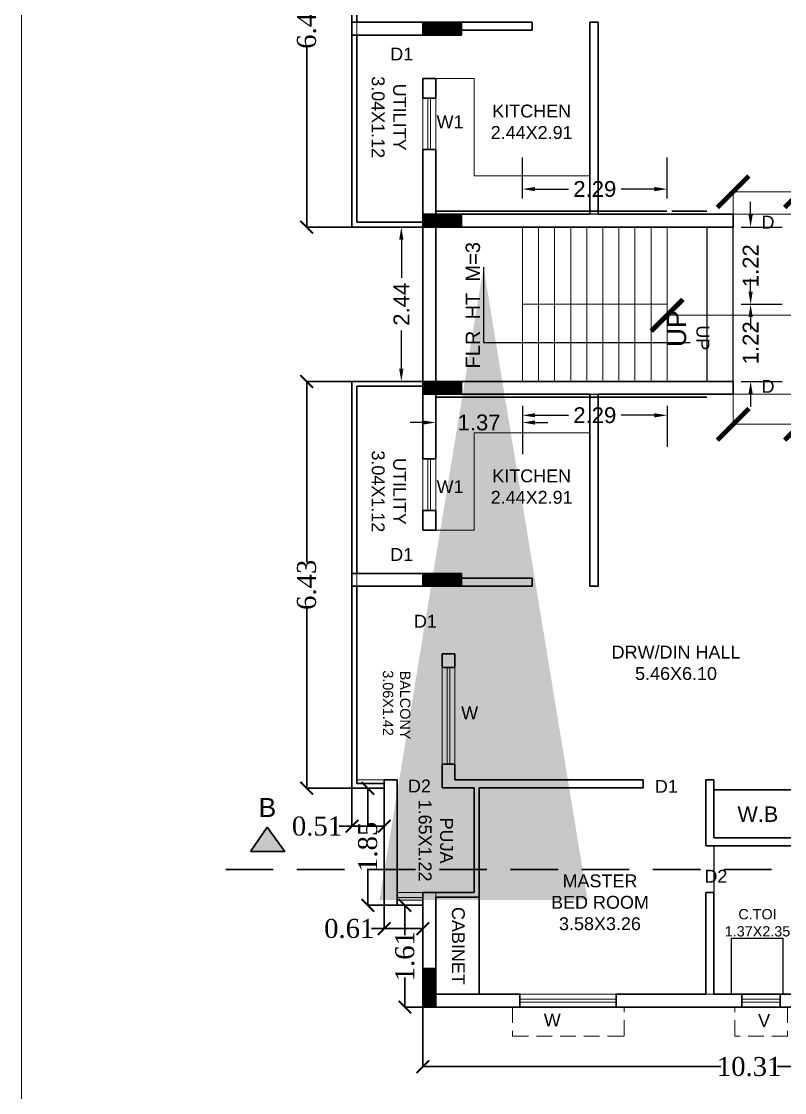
# Model space of a CAD drawing. Header units: metres. Extents: x 0 to 63445, y 32361 to 32804.
# Drawn here: x 63164.55 to 63176.61, y 32751.26 to 32768.19 of the extents above; entities that cross this region are included whole.
import ezdxf

# ---------------------------------------------------------------- set-up
doc = ezdxf.new("R2010")
doc.units = ezdxf.units.M
doc.header["$MEASUREMENT"] = 0
doc.header["$PDMODE"] = 34
doc.header["$PDSIZE"] = -10
for name, pattern in [('CONTINULUS', [0]), ('DASHED', [0.75, 0.5, -0.25]), ('DASHED2', [0.375, 0.25, -0.125])]:
    doc.linetypes.add(name, pattern=pattern)
doc.layers.get('0').update_dxf_attribs({"lineweight": 25})
for name, color, linetype, plot in [('BLK_1_FLR_1_BATH', 3, 'Continuous', False), ('BLK_1_FLR_1_STAIR_1', 7, 'Continuous', False), ('BLK_1_FLR_1_WATER_CLOSET', 2, 'Continuous', False)]:
    doc.layers.add(name, color=color, linetype=linetype, plot=plot)
for name, color, linetype, lineweight in [('BLK_1_FLR_1_BLT_UP_AREA', 14, 'DASHED', 9), ('BLK_1_FLR_1_EXIT_WIDTH_DOOR', 7, 'Continuous', 0), ('BLK_1_FLR_1_STAIR_1_FLIGHT_1', 7, 'Continuous', 0), ('BLK_1_FLR_1_STAIR_1_FLIGHT_2', 7, 'Continuous', 0), ('BLK_1_FLR_1_STAIR_1_LANDING_1', 7, 'Continuous', 0), ('BLK_1_FLR_1_UNITFA', 7, 'Continuous', 0), ('colum', 1, 'Continuous', 30), ('COLUMN', 1, 'Continuous', 30), ('DIST_EXIT', 7, 'Continuous', 0), ('elev', 252, 'Continuous', 20), ('ELEVATION', 142, 'Continuous', 9), ('STEPS', 114, 'Continuous', 20), ('TEXT-2', 65, 'Continuous', 18), ('wall', 7, 'Continuous', 30), ('window', 154, 'Continuous', 9)]:
    doc.layers.add(name, color=color, linetype=linetype, lineweight=lineweight)
doc.layers.add('text', color=65, linetype='Continuous')
doc.styles.add('AutoDCRFont', font='arial.ttf')
doc.styles.add('PreDCRFont', font='arial.ttf', dxfattribs={"height": 0.25})
doc.styles.add('small int', font='arial.ttf', dxfattribs={"height": 18})
doc.styles.get("Standard").update_dxf_attribs({"font": 'arial.ttf', "height": 0.4})
doc.styles.add('style2', font='arial.ttf', dxfattribs={"height": 0.25})
doc.styles.add('TNR', font='times.ttf', dxfattribs={"height": 0.5})
doc.dimstyles.new('ARCHANA', dxfattribs={"dimscale": 0, "dimtxt": 0.5, "dimasz": 0.5, "dimexe": 0, "dimexo": 0, "dimgap": 0, "dimtad": 0, "dimzin": 0, "dimdsep": 46, "dimtxsty": 'TNR', "dimblk": 'ARCHTICK', "dimcen": 0.09, "dimclrd": 36, "dimclre": 36, "dimclrt": 7, "dimadec": 0, "dimazin": 0, "dimtfac": 1, "dimtofl": 0, "dimtmove": 0, "dimatfit": 3, "dimldrblk": 'ARCHTICK', "dimfxl": 1, "dimfrac": 2, "dimtolj": 1, "dimtzin": 0, "dimlwd": -1, "dimlwe": -1, "dimarcsym": 0})
doc.dimstyles.new('Copy of Standard2', dxfattribs={"dimtxt": 0.25, "dimasz": 0.2, "dimexe": 0.5, "dimexo": 0.3, "dimgap": 0.09, "dimtad": 0, "dimtoh": 1, "dimzin": 0, "dimdsep": 46, "dimtxsty": 'PreDCRFont', "dimcen": 0.025, "dimdle": 0.1, "dimadec": 0, "dimazin": 0, "dimtfac": 1, "dimtofl": 0, "dimtmove": 2, "dimatfit": 3, "dimfxl": 0.18, "dimtolj": 1, "dimtzin": 0, "dimarcsym": 0})
doc.dimstyles.new('STD', dxfattribs={"dimtxt": 10, "dimasz": 10, "dimexe": 0, "dimexo": 0, "dimgap": 0.09, "dimtad": 0, "dimdec": 0, "dimzin": 0, "dimdsep": 46, "dimlunit": 4, "dimtxsty": 'small int', "dimcen": 0.09, "dimclrd": 75, "dimclre": 75, "dimadec": 0, "dimazin": 0, "dimtfac": 1, "dimtdec": 0, "dimtofl": 0, "dimtmove": 0, "dimatfit": 3, "dimfxl": 1, "dimtolj": 1, "dimtzin": 0, "dimarcsym": 0})

# ---------------------------------------------------------------- blocks, each defined once
blk = doc.blocks.new('A$C7D115503')
at = {"layer": 'COLUMN', "ltscale": 3}
h = blk.add_hatch(dxfattribs=at)
h.set_pattern_fill('ANSI31', color=256, style=0)
h.paths.add_polyline_path([(-14.36, -11.59), (-6.36, -11.59), (-6.36, 12.41), (-14.36, 12.41)])
at = {"layer": 'COLUMN', "ltscale": 0.05}
for p, q in [((-14.36, 12.41), (-6.36, 12.41)), ((-14.36, 12.41), (-14.36, -11.59)), ((-6.36, 12.41), (-6.36, -11.59)), ((-6.36, -11.59), (-14.36, -11.59))]:
    blk.add_line(p, q, dxfattribs=at)
blk = doc.blocks.new('_ArchTick')
at = {"color": 0, "linetype": 'ByBlock', "const_width": 0.15}
blk.add_lwpolyline([(-0.5, -0.5), (0.5, 0.5)], dxfattribs=at)
blk = doc.blocks.new('*D247')
at = {"layer": 'Defpoints', "color": 0, "ltscale": 0.5, "transparency": 16777216}
for p in [(63169.062, 32771.365), (63169.778, 32771.365), (63169.778, 32764.934)]:
    blk.add_point(p, dxfattribs=at)
at = {"layer": 'wall', "color": 36, "ltscale": 0.5, "transparency": 16777216}
for p, q in [((63169.778, 32771.365), (63169.062, 32771.365)), ((63169.062, 32771.365), (63169.062, 32768.509)), ((63169.062, 32764.934), (63169.062, 32767.79)), ((63169.778, 32764.934), (63169.062, 32764.934))]:
    blk.add_line(p, q, dxfattribs=at)
at = {"layer": 'wall', "color": 36, "ltscale": 0.5, "transparency": 16777216, "xscale": 0.2, "yscale": 0.2, "zscale": 0.2}
for p, rotation in [((63169.062, 32771.365), 90), ((63169.062, 32764.934), 270)]:
    blk.add_blockref('_ArchTick', p, dxfattribs=dict(at, rotation=rotation))
at = {"layer": 'wall', "color": 7, "ltscale": 0.5, "transparency": 16777216, "insert": (63169.062, 32768.15), "char_height": 0.5, "attachment_point": 5, "rotation": 90, "style": 'TNR'}
blk.add_mtext('\\A1;{\\H0.6x;6.43}', dxfattribs=at)
blk = doc.blocks.new('*D223')
at = {"layer": 'Defpoints', "color": 0, "ltscale": 0.5, "transparency": 16777216}
for p in [(63169.778, 32762.496), (63169.062, 32756.065), (63169.778, 32756.065)]:
    blk.add_point(p, dxfattribs=at)
at = {"layer": 'wall', "color": 36, "ltscale": 0.5, "transparency": 16777216}
for p, q in [((63169.778, 32762.496), (63169.062, 32762.496)), ((63169.062, 32762.496), (63169.062, 32759.64)), ((63169.062, 32756.065), (63169.062, 32758.921)), ((63169.778, 32756.065), (63169.062, 32756.065))]:
    blk.add_line(p, q, dxfattribs=at)
at = {"layer": 'wall', "color": 36, "ltscale": 0.5, "transparency": 16777216, "xscale": 0.2, "yscale": 0.2, "zscale": 0.2}
for p, rotation in [((63169.062, 32762.496), 90), ((63169.062, 32756.065), 270)]:
    blk.add_blockref('_ArchTick', p, dxfattribs=dict(at, rotation=rotation))
at = {"layer": 'wall', "color": 7, "ltscale": 0.5, "transparency": 16777216, "insert": (63169.062, 32759.281), "char_height": 0.5, "attachment_point": 5, "rotation": 90, "style": 'TNR'}
blk.add_mtext('\\A1;{\\H0.6x;6.43}', dxfattribs=at)
blk = doc.blocks.new('*D224')
at = {"layer": 'Defpoints', "color": 0, "ltscale": 0.5, "transparency": 16777216}
for p in [(63169.778, 32756.065), (63170.288, 32756.065), (63169.778, 32755.465)]:
    blk.add_point(p, dxfattribs=at)
at = {"layer": 'wall', "color": 36, "ltscale": 0.5, "transparency": 16777216}
for p, q in [((63169.778, 32756.065), (63169.778, 32755.465)), ((63170.288, 32756.065), (63170.288, 32755.465)), ((63169.778, 32755.465), (63169.578, 32755.465)), ((63170.288, 32755.465), (63169.778, 32755.465))]:
    blk.add_line(p, q, dxfattribs=at)
at = {"layer": 'wall', "color": 36, "ltscale": 0.5, "transparency": 16777216, "xscale": 0.2, "yscale": 0.2, "zscale": 0.2, "rotation": 180}
blk.add_blockref('_ArchTick', (63169.778, 32755.465), dxfattribs=at)
at = {"layer": 'wall', "color": 36, "ltscale": 0.5, "transparency": 16777216, "xscale": 0.2, "yscale": 0.2, "zscale": 0.2}
blk.add_blockref('_ArchTick', (63170.288, 32755.465), dxfattribs=at)
at = {"layer": 'wall', "color": 7, "ltscale": 0.5, "transparency": 16777216, "insert": (63169.225, 32755.465), "char_height": 0.5, "attachment_point": 5, "style": 'TNR'}
blk.add_mtext('\\A1;{\\H0.6x;0.51}', dxfattribs=at)
blk = doc.blocks.new('*D225')
at = {"layer": 'Defpoints', "color": 0, "ltscale": 0.5, "transparency": 16777216}
for p in [(63170.288, 32756.065), (63170.029, 32754.215), (63170.288, 32754.215)]:
    blk.add_point(p, dxfattribs=at)
at = {"layer": 'wall', "color": 36, "ltscale": 0.5, "transparency": 16777216}
for p, q in [((63170.288, 32756.065), (63170.029, 32756.065)), ((63170.029, 32756.065), (63170.029, 32755.487)), ((63170.029, 32754.215), (63170.029, 32754.793)), ((63170.288, 32754.215), (63170.029, 32754.215))]:
    blk.add_line(p, q, dxfattribs=at)
at = {"layer": 'wall', "color": 36, "ltscale": 0.5, "transparency": 16777216, "xscale": 0.2, "yscale": 0.2, "zscale": 0.2}
for p, rotation in [((63170.029, 32756.065), 90), ((63170.029, 32754.215), 270)]:
    blk.add_blockref('_ArchTick', p, dxfattribs=dict(at, rotation=rotation))
at = {"layer": 'wall', "color": 7, "ltscale": 0.5, "transparency": 16777216, "insert": (63170.029, 32755.14), "char_height": 0.5, "attachment_point": 5, "rotation": 90, "style": 'TNR'}
blk.add_mtext('\\A1;{\\H0.6x;1.85}', dxfattribs=at)
blk = doc.blocks.new('*D226')
at = {"layer": 'Defpoints', "color": 0, "ltscale": 0.5, "transparency": 16777216}
for p in [(63170.288, 32754.215), (63170.897, 32754.215), (63170.897, 32753.847)]:
    blk.add_point(p, dxfattribs=at)
at = {"layer": 'wall', "color": 36, "ltscale": 0.5, "transparency": 16777216}
for p, q in [((63170.288, 32754.215), (63170.288, 32753.847)), ((63170.897, 32754.215), (63170.897, 32753.847)), ((63170.288, 32753.847), (63170.088, 32753.847)), ((63170.897, 32753.847), (63170.288, 32753.847))]:
    blk.add_line(p, q, dxfattribs=at)
at = {"layer": 'wall', "color": 36, "ltscale": 0.5, "transparency": 16777216, "xscale": 0.2, "yscale": 0.2, "zscale": 0.2, "rotation": 180}
blk.add_blockref('_ArchTick', (63170.288, 32753.847), dxfattribs=at)
at = {"layer": 'wall', "color": 36, "ltscale": 0.5, "transparency": 16777216, "xscale": 0.2, "yscale": 0.2, "zscale": 0.2}
blk.add_blockref('_ArchTick', (63170.897, 32753.847), dxfattribs=at)
at = {"layer": 'wall', "color": 7, "ltscale": 0.5, "transparency": 16777216, "insert": (63169.735, 32753.847), "char_height": 0.5, "attachment_point": 5, "style": 'TNR'}
blk.add_mtext('\\A1;{\\H0.6x;0.61}', dxfattribs=at)
blk = doc.blocks.new('*D227')
at = {"layer": 'Defpoints', "color": 0, "ltscale": 0.5, "transparency": 16777216}
for p in [(63170.897, 32754.215), (63170.614, 32752.606), (63170.897, 32752.606)]:
    blk.add_point(p, dxfattribs=at)
at = {"layer": 'wall', "color": 36, "ltscale": 0.5, "transparency": 16777216}
for p, q in [((63170.897, 32754.215), (63170.614, 32754.215)), ((63170.614, 32754.215), (63170.614, 32753.745)), ((63170.614, 32752.606), (63170.614, 32753.076)), ((63170.897, 32752.606), (63170.614, 32752.606))]:
    blk.add_line(p, q, dxfattribs=at)
at = {"layer": 'wall', "color": 36, "ltscale": 0.5, "transparency": 16777216, "xscale": 0.2, "yscale": 0.2, "zscale": 0.2}
for p, rotation in [((63170.614, 32754.215), 90), ((63170.614, 32752.606), 270)]:
    blk.add_blockref('_ArchTick', p, dxfattribs=dict(at, rotation=rotation))
at = {"layer": 'wall', "color": 7, "ltscale": 0.5, "transparency": 16777216, "insert": (63170.614, 32753.411), "char_height": 0.5, "attachment_point": 5, "rotation": 90, "style": 'TNR'}
blk.add_mtext('\\A1;{\\H0.6x;1.61}', dxfattribs=at)
blk = doc.blocks.new('*D228')
at = {"layer": 'Defpoints', "color": 0, "ltscale": 0.5, "transparency": 16777216}
for p in [(63170.897, 32752.606), (63181.212, 32752.606), (63181.212, 32751.665)]:
    blk.add_point(p, dxfattribs=at)
at = {"layer": 'wall', "color": 36, "ltscale": 0.5, "transparency": 16777216}
for p, q in [((63170.897, 32752.606), (63170.897, 32751.665)), ((63181.212, 32752.606), (63181.212, 32751.665)), ((63170.897, 32751.665), (63175.609, 32751.665)), ((63181.212, 32751.665), (63176.5, 32751.665))]:
    blk.add_line(p, q, dxfattribs=at)
at = {"layer": 'wall', "color": 36, "ltscale": 0.5, "transparency": 16777216, "xscale": 0.2, "yscale": 0.2, "zscale": 0.2, "rotation": 180}
blk.add_blockref('_ArchTick', (63170.897, 32751.665), dxfattribs=at)
at = {"layer": 'wall', "color": 36, "ltscale": 0.5, "transparency": 16777216, "xscale": 0.2, "yscale": 0.2, "zscale": 0.2}
blk.add_blockref('_ArchTick', (63181.212, 32751.665), dxfattribs=at)
at = {"layer": 'wall', "color": 7, "ltscale": 0.5, "transparency": 16777216, "insert": (63176.054, 32751.665), "char_height": 0.5, "attachment_point": 5, "style": 'TNR'}
blk.add_mtext('\\A1;{\\H0.6x;10.31}', dxfattribs=at)
blk = doc.blocks.new('*D328')
at = {"layer": 'Defpoints', "color": 0, "ltscale": 0.5, "transparency": 16777216}
for p in [(63174.758, 32763.715), (63194.008, 32763.542), (63194.008, 32763.542)]:
    blk.add_point(p, dxfattribs=at)
at = {"layer": 'DIST_EXIT', "color": 36, "ltscale": 0.5, "transparency": 16777216}
for p, q in [((63174.758, 32763.715), (63174.758, 32763.542)), ((63174.758, 32763.542), (63183.62, 32763.542)), ((63194.008, 32763.542), (63185.146, 32763.542))]:
    blk.add_line(p, q, dxfattribs=at)
at = {"layer": 'DIST_EXIT', "color": 36, "ltscale": 0.5, "transparency": 16777216, "xscale": 0.5, "yscale": 0.5, "zscale": 0.5, "rotation": 180}
blk.add_blockref('_ArchTick', (63174.758, 32763.542), dxfattribs=at)
at = {"layer": 'DIST_EXIT', "color": 36, "ltscale": 0.5, "transparency": 16777216, "xscale": 0.5, "yscale": 0.5, "zscale": 0.5}
blk.add_blockref('_ArchTick', (63194.008, 32763.542), dxfattribs=at)
at = {"layer": 'DIST_EXIT', "color": 7, "ltscale": 0.5, "transparency": 16777216, "insert": (63184.383, 32763.542), "char_height": 0.5, "attachment_point": 5, "style": 'TNR'}
blk.add_mtext('\\A1;19.25', dxfattribs=at)
blk = doc.blocks.new('*D367')
at = {"layer": 'BLK_1_FLR_1_STAIR_1_FLIGHT_1', "color": 0, "linetype": 'Continuous', "lineweight": -2, "transparency": 16777216}
for p, q in [((63172.472, 32762.11), (63172.472, 32761.46)), ((63172.672, 32761.96), (63173.198, 32761.96)), ((63174.558, 32761.96), (63174.032, 32761.96)), ((63174.758, 32762.11), (63174.758, 32761.46))]:
    blk.add_line(p, q, dxfattribs=at)
at = {"layer": 'BLK_1_FLR_1_STAIR_1_FLIGHT_1', "color": 0, "linetype": 'Continuous', "transparency": 16777216}
for points in [[(63172.672, 32761.993), (63172.672, 32761.927), (63172.472, 32761.96)], [(63174.558, 32761.993), (63174.558, 32761.927), (63174.758, 32761.96)]]:
    blk.add_solid(points, dxfattribs=at)
at = {"layer": 'Defpoints', "color": 0, "linetype": 'Continuous', "transparency": 16777216}
for p in [(63172.472, 32762.496), (63174.758, 32762.496), (63174.758, 32761.96)]:
    blk.add_point(p, dxfattribs=at)
at = {"layer": 'BLK_1_FLR_1_STAIR_1_FLIGHT_1', "color": 0, "linetype": 'Continuous', "transparency": 16777216, "insert": (63173.615, 32761.96), "char_height": 0.25, "attachment_point": 5, "style": 'PreDCRFont'}
blk.add_mtext('\\A1;2.29', dxfattribs=at)
blk = doc.blocks.new('*D368')
at = {"layer": 'BLK_1_FLR_1_STAIR_1_FLIGHT_1', "color": 0, "linetype": 'Continuous', "lineweight": -2, "transparency": 16777216}
for p, q in [((63176.077, 32763.915), (63176.077, 32764.115)), ((63175.927, 32763.715), (63176.577, 32763.715)), ((63175.927, 32762.496), (63176.577, 32762.496)), ((63176.077, 32762.296), (63176.077, 32762.096))]:
    blk.add_line(p, q, dxfattribs=at)
at = {"layer": 'BLK_1_FLR_1_STAIR_1_FLIGHT_1', "color": 0, "linetype": 'Continuous', "transparency": 16777216}
for points in [[(63176.044, 32763.915), (63176.111, 32763.915), (63176.077, 32763.715)], [(63176.044, 32762.296), (63176.111, 32762.296), (63176.077, 32762.496)]]:
    blk.add_solid(points, dxfattribs=at)
at = {"layer": 'Defpoints', "color": 0, "linetype": 'Continuous', "transparency": 16777216}
for p in [(63174.758, 32763.715), (63176.077, 32763.715), (63174.758, 32762.496)]:
    blk.add_point(p, dxfattribs=at)
at = {"layer": 'BLK_1_FLR_1_STAIR_1_FLIGHT_1', "color": 0, "linetype": 'Continuous', "transparency": 16777216, "insert": (63176.077, 32763.106), "char_height": 0.25, "attachment_point": 5, "rotation": 90, "style": 'PreDCRFont'}
blk.add_mtext('\\A1;1.22', dxfattribs=at)
blk = doc.blocks.new('*D369')
at = {"layer": 'BLK_1_FLR_1_STAIR_1_FLIGHT_2', "color": 0, "linetype": 'Continuous', "lineweight": -2, "transparency": 16777216}
for p, q in [((63172.472, 32765.386), (63172.472, 32766.036)), ((63174.758, 32765.386), (63174.758, 32766.036)), ((63172.672, 32765.536), (63173.198, 32765.536)), ((63174.558, 32765.536), (63174.032, 32765.536))]:
    blk.add_line(p, q, dxfattribs=at)
at = {"layer": 'BLK_1_FLR_1_STAIR_1_FLIGHT_2', "color": 0, "linetype": 'Continuous', "transparency": 16777216}
for points in [[(63172.672, 32765.569), (63172.672, 32765.502), (63172.472, 32765.536)], [(63174.558, 32765.569), (63174.558, 32765.502), (63174.758, 32765.536)]]:
    blk.add_solid(points, dxfattribs=at)
at = {"layer": 'Defpoints', "color": 0, "linetype": 'Continuous', "transparency": 16777216}
for p in [(63174.758, 32765.536), (63172.472, 32764.934), (63174.758, 32764.934)]:
    blk.add_point(p, dxfattribs=at)
at = {"layer": 'BLK_1_FLR_1_STAIR_1_FLIGHT_2', "color": 0, "linetype": 'Continuous', "transparency": 16777216, "insert": (63173.615, 32765.536), "char_height": 0.25, "attachment_point": 5, "style": 'PreDCRFont'}
blk.add_mtext('\\A1;2.29', dxfattribs=at)
blk = doc.blocks.new('*D370')
at = {"layer": 'BLK_1_FLR_1_STAIR_1_FLIGHT_2', "color": 0, "linetype": 'Continuous', "lineweight": -2, "transparency": 16777216}
for p, q in [((63176.077, 32765.134), (63176.077, 32765.334)), ((63175.927, 32764.934), (63176.577, 32764.934)), ((63175.927, 32763.715), (63176.577, 32763.715)), ((63176.077, 32763.515), (63176.077, 32763.315))]:
    blk.add_line(p, q, dxfattribs=at)
at = {"layer": 'BLK_1_FLR_1_STAIR_1_FLIGHT_2', "color": 0, "linetype": 'Continuous', "transparency": 16777216}
for points in [[(63176.044, 32765.134), (63176.111, 32765.134), (63176.077, 32764.934)], [(63176.044, 32763.515), (63176.111, 32763.515), (63176.077, 32763.715)]]:
    blk.add_solid(points, dxfattribs=at)
at = {"layer": 'Defpoints', "color": 0, "linetype": 'Continuous', "transparency": 16777216}
for p in [(63175.358, 32764.934), (63176.077, 32764.934), (63174.758, 32763.715)]:
    blk.add_point(p, dxfattribs=at)
at = {"layer": 'BLK_1_FLR_1_STAIR_1_FLIGHT_2', "color": 0, "linetype": 'Continuous', "transparency": 16777216, "insert": (63176.077, 32764.325), "char_height": 0.25, "attachment_point": 5, "rotation": 90, "style": 'PreDCRFont'}
blk.add_mtext('\\A1;1.22', dxfattribs=at)
blk = doc.blocks.new('*D371')
at = {"layer": 'BLK_1_FLR_1_STAIR_1_LANDING_1', "color": 0, "lineweight": -2, "transparency": 16777216}
for p, q in [((63171.1, 32761.996), (63171.1, 32761.346)), ((63172.472, 32761.996), (63172.472, 32761.346)), ((63170.9, 32761.846), (63170.7, 32761.846)), ((63172.672, 32761.846), (63172.872, 32761.846))]:
    blk.add_line(p, q, dxfattribs=at)
at = {"layer": 'BLK_1_FLR_1_STAIR_1_LANDING_1', "color": 0, "transparency": 16777216}
for points in [[(63170.9, 32761.88), (63170.9, 32761.813), (63171.1, 32761.846)], [(63172.672, 32761.88), (63172.672, 32761.813), (63172.472, 32761.846)]]:
    blk.add_solid(points, dxfattribs=at)
at = {"layer": 'Defpoints', "color": 0, "transparency": 16777216}
for p in [(63171.1, 32762.496), (63172.472, 32762.496), (63171.1, 32761.846)]:
    blk.add_point(p, dxfattribs=at)
at = {"layer": 'BLK_1_FLR_1_STAIR_1_LANDING_1', "color": 0, "transparency": 16777216, "insert": (63171.786, 32761.846), "char_height": 0.25, "attachment_point": 5, "style": 'PreDCRFont'}
blk.add_mtext('\\A1;1.37', dxfattribs=at)
blk = doc.blocks.new('*D372')
at = {"layer": 'BLK_1_FLR_1_STAIR_1_LANDING_1', "color": 0, "lineweight": -2, "transparency": 16777216}
for p, q in [((63170.708, 32764.934), (63170.058, 32764.934)), ((63170.558, 32764.734), (63170.558, 32764.131)), ((63170.558, 32762.696), (63170.558, 32763.299)), ((63170.708, 32762.496), (63170.058, 32762.496))]:
    blk.add_line(p, q, dxfattribs=at)
at = {"layer": 'BLK_1_FLR_1_STAIR_1_LANDING_1', "color": 0, "transparency": 16777216}
for points in [[(63170.524, 32764.734), (63170.591, 32764.734), (63170.558, 32764.934)], [(63170.524, 32762.696), (63170.591, 32762.696), (63170.558, 32762.496)]]:
    blk.add_solid(points, dxfattribs=at)
at = {"layer": 'Defpoints', "color": 0, "transparency": 16777216}
for p in [(63170.558, 32764.934), (63171.1, 32764.934), (63171.1, 32762.496)]:
    blk.add_point(p, dxfattribs=at)
at = {"layer": 'BLK_1_FLR_1_STAIR_1_LANDING_1', "color": 0, "transparency": 16777216, "insert": (63170.558, 32763.715), "char_height": 0.25, "attachment_point": 5, "rotation": 90, "style": 'PreDCRFont'}
blk.add_mtext('\\A1;2.44', dxfattribs=at)
blk = doc.blocks.new('*D981')
at = {"layer": 'BLK_1_FLR_1_EXIT_WIDTH_DOOR', "color": 36, "ltscale": 0.5, "transparency": 16777216}
for p, q in [((63175.8, 32765.138), (63175.8, 32765.494)), ((63175.8, 32765.494), (63176.866, 32765.494)), ((63176.866, 32765.138), (63176.866, 32765.494)), ((63176.866, 32765.494), (63177.366, 32765.494))]:
    blk.add_line(p, q, dxfattribs=at)
at = {"layer": 'Defpoints', "color": 0, "ltscale": 0.5, "transparency": 16777216}
for p in [(63176.866, 32765.494), (63175.8, 32765.138), (63176.866, 32765.138)]:
    blk.add_point(p, dxfattribs=at)
at = {"layer": 'BLK_1_FLR_1_EXIT_WIDTH_DOOR', "color": 36, "ltscale": 0.5, "transparency": 16777216, "xscale": 0.5, "yscale": 0.5, "zscale": 0.5, "rotation": 180}
blk.add_blockref('_ArchTick', (63175.8, 32765.494), dxfattribs=at)
at = {"layer": 'BLK_1_FLR_1_EXIT_WIDTH_DOOR', "color": 36, "ltscale": 0.5, "transparency": 16777216, "xscale": 0.5, "yscale": 0.5, "zscale": 0.5}
blk.add_blockref('_ArchTick', (63176.866, 32765.494), dxfattribs=at)
at = {"layer": 'BLK_1_FLR_1_EXIT_WIDTH_DOOR', "color": 7, "ltscale": 0.5, "transparency": 16777216, "insert": (63177.953, 32765.494), "char_height": 0.5, "attachment_point": 5, "style": 'TNR'}
blk.add_mtext('\\A1;1.07', dxfattribs=at)
blk = doc.blocks.new('*D982')
at = {"layer": 'BLK_1_FLR_1_EXIT_WIDTH_DOOR', "color": 36, "ltscale": 0.5, "transparency": 16777216}
for p, q in [((63175.8, 32762.394), (63175.8, 32761.818)), ((63176.866, 32762.394), (63176.866, 32761.818)), ((63175.8, 32761.818), (63176.866, 32761.818)), ((63176.866, 32761.818), (63177.366, 32761.818))]:
    blk.add_line(p, q, dxfattribs=at)
at = {"layer": 'Defpoints', "color": 0, "ltscale": 0.5, "transparency": 16777216}
for p in [(63175.8, 32762.394), (63176.866, 32762.394), (63176.866, 32761.818)]:
    blk.add_point(p, dxfattribs=at)
at = {"layer": 'BLK_1_FLR_1_EXIT_WIDTH_DOOR', "color": 36, "ltscale": 0.5, "transparency": 16777216, "xscale": 0.5, "yscale": 0.5, "zscale": 0.5, "rotation": 180}
blk.add_blockref('_ArchTick', (63175.8, 32761.818), dxfattribs=at)
at = {"layer": 'BLK_1_FLR_1_EXIT_WIDTH_DOOR', "color": 36, "ltscale": 0.5, "transparency": 16777216, "xscale": 0.5, "yscale": 0.5, "zscale": 0.5}
blk.add_blockref('_ArchTick', (63176.866, 32761.818), dxfattribs=at)
at = {"layer": 'BLK_1_FLR_1_EXIT_WIDTH_DOOR', "color": 7, "ltscale": 0.5, "transparency": 16777216, "insert": (63177.953, 32761.818), "char_height": 0.5, "attachment_point": 5, "style": 'TNR'}
blk.add_mtext('\\A1;1.07', dxfattribs=at)

msp = doc.modelspace()

# ---------------------------------------------------------------- hatches: boundary and pattern name
at = {"layer": 'wall', "ltscale": 3}
msp.add_hatch(color=252, dxfattribs=at).paths.add_polyline_path([(63168.1736, 32755.0638), (63168.7154, 32755.0638), (63168.4355, 32755.4529)])

# ---------------------------------------------------------------- linework, layer by layer
at = {"layer": 'BLK_1_FLR_1_BATH', "color": 3}
msp.add_lwpolyline([(63175.4948, 32752.8097), (63176.8664, 32752.8097), (63176.8664, 32755.1551), (63175.4948, 32755.1551)], close=True, dxfattribs=at)
at = {"layer": 'BLK_1_FLR_1_BLT_UP_AREA', "color": 14, "linetype": 'CONTINULUS', "ltscale": 0.05}
msp.add_lwpolyline([(63233.1569, 32774.8239), (63170.8973, 32774.8239), (63170.8973, 32773.2151), (63170.2876, 32773.2151), (63170.2876, 32771.3651), (63169.778, 32771.3651), (63169.778, 32771.3651), (63169.778, 32764.9344), (63170.8973, 32764.9344), (63170.8973, 32762.496), (63169.778, 32762.496), (63169.778, 32756.0653), (63170.2876, 32756.0653), (63170.2876, 32754.2153), (63170.8973, 32754.2153), (63170.8973, 32752.6065), (63233.1569, 32752.6065)], dxfattribs=at)
at = {"layer": 'BLK_1_FLR_1_STAIR_1'}
msp.add_lwpolyline([(63175.7996, 32762.2927), (63175.7996, 32765.1376), (63170.8973, 32765.1376), (63170.8973, 32762.2927)], close=True, dxfattribs=at)
at = {"layer": 'BLK_1_FLR_1_STAIR_1_FLIGHT_1', "color": 3}
for p, q in [((63172.4721, 32762.496), (63172.4721, 32763.7152)), ((63172.7261, 32762.496), (63172.7261, 32763.7152)), ((63172.9801, 32762.496), (63172.9801, 32763.7152)), ((63173.2341, 32762.496), (63173.2341, 32763.7152)), ((63173.4881, 32762.496), (63173.4881, 32763.7152)), ((63173.7421, 32762.496), (63173.7421, 32763.7152)), ((63173.9962, 32762.496), (63173.9962, 32763.7152)), ((63174.2502, 32762.496), (63174.2502, 32763.7152)), ((63174.5042, 32762.496), (63174.5042, 32763.7152)), ((63174.7582, 32762.496), (63174.7582, 32763.7152))]:
    msp.add_line(p, q, dxfattribs=at)
at = {"layer": 'BLK_1_FLR_1_STAIR_1_FLIGHT_1'}
msp.add_lwpolyline([(63174.7582, 32762.496), (63174.7582, 32763.7152), (63172.4721, 32763.7152), (63172.4721, 32762.496)], close=True, dxfattribs=at)
at = {"layer": 'BLK_1_FLR_1_STAIR_1_FLIGHT_2', "color": 3}
for p, q in [((63172.4721, 32763.7152), (63172.4721, 32764.9344)), ((63172.7261, 32763.7152), (63172.7261, 32764.9344)), ((63172.9801, 32763.7152), (63172.9801, 32764.9344)), ((63173.2341, 32763.7152), (63173.2341, 32764.9344)), ((63173.4881, 32763.7152), (63173.4881, 32764.9344)), ((63173.7421, 32763.7152), (63173.7421, 32764.9344)), ((63173.9962, 32763.7152), (63173.9962, 32764.9344)), ((63174.2502, 32763.7152), (63174.2502, 32764.9344)), ((63174.5042, 32763.7152), (63174.5042, 32764.9344)), ((63174.7582, 32763.7152), (63174.7582, 32764.9344))]:
    msp.add_line(p, q, dxfattribs=at)
at = {"layer": 'BLK_1_FLR_1_STAIR_1_FLIGHT_2'}
msp.add_lwpolyline([(63174.7582, 32764.9344), (63174.7582, 32763.7152), (63172.4721, 32763.7152), (63172.4721, 32764.9344)], close=True, dxfattribs=at)
at = {"layer": 'BLK_1_FLR_1_STAIR_1_LANDING_1'}
msp.add_lwpolyline([(63172.4721, 32762.496), (63172.4721, 32764.9344), (63171.1005, 32764.9344), (63171.1005, 32762.496)], close=True, dxfattribs=at)
at = {"layer": 'BLK_1_FLR_1_UNITFA', "color": 3, "ltscale": 0.5}
for points in [[(63169.8542, 32765.0106), (63170.8973, 32765.0106), (63170.8973, 32765.1376), (63176.9934, 32765.1376), (63176.9934, 32764.9852), (63181.0084, 32764.9852), (63181.0084, 32774.6207), (63171.1005, 32774.6207), (63171.1005, 32773.0119), (63170.4899, 32773.0119), (63170.4909, 32771.2338), (63169.8542, 32771.2338), (63169.8542, 32765.0106)], [(63169.8542, 32762.4197), (63170.8973, 32762.4197), (63170.8973, 32762.2927), (63176.9934, 32762.2927), (63176.9934, 32762.4451), (63181.0084, 32762.4451), (63181.0084, 32752.8097), (63171.1005, 32752.8097), (63171.1005, 32754.4185), (63170.4899, 32754.4185), (63170.4909, 32756.1966), (63169.8542, 32756.1966), (63169.8542, 32762.4197)]]:
    msp.add_lwpolyline(points, close=True, dxfattribs=at)
at = {"layer": 'BLK_1_FLR_1_WATER_CLOSET', "color": 3}
msp.add_lwpolyline([(63176.585, 32752.8097), (63175.7763, 32752.8097), (63175.7763, 32753.6946), (63176.585, 32753.6946)], close=True, dxfattribs=at)
at = {"layer": 'colum', "linetype": 'DASHED2', "ltscale": 3}
msp.add_lwpolyline([(63167.7841, 32754.7821), (63236.3738, 32754.7821)], dxfattribs=at)
at = {"layer": 'elev', "ltscale": 0.05}
for p, q in [((63171.1005, 32767.284), (63171.7101, 32767.284)), ((63171.7101, 32765.7472), (63171.7101, 32767.284)), ((63171.7101, 32765.7472), (63173.5389, 32765.7472)), ((63171.7101, 32761.6831), (63173.5389, 32761.6831)), ((63171.7101, 32761.6831), (63171.7101, 32760.1464)), ((63171.1005, 32760.1464), (63171.7101, 32760.1464))]:
    msp.add_line(p, q, dxfattribs=at)
at = {"layer": 'ELEVATION', "ltscale": 20}
msp.add_lwpolyline([(63164.5545, 32720.575), (63295.8612, 32720.575), (63295.8612, 32804.4763), (63164.5545, 32804.4763)], close=True, dxfattribs=at)
at = {"layer": 'STEPS'}
for p, q in [((63172.4721, 32764.9344), (63172.4721, 32762.496)), ((63172.7261, 32764.9344), (63172.7261, 32762.496)), ((63172.9801, 32764.9344), (63172.9801, 32762.496)), ((63173.2341, 32764.9344), (63173.2341, 32762.496)), ((63173.4881, 32764.9344), (63173.4881, 32762.496)), ((63173.7421, 32764.9344), (63173.7421, 32762.496)), ((63173.9962, 32764.9344), (63173.9962, 32762.496)), ((63174.2502, 32764.9344), (63174.2502, 32762.496)), ((63174.5042, 32764.9344), (63174.5042, 32762.496)), ((63174.7582, 32764.9344), (63174.7582, 32762.496)), ((63172.4721, 32763.7152), (63174.7582, 32763.7152))]:
    msp.add_line(p, q, dxfattribs=at)
at = {"layer": 'text', "linetype": 'Continuous'}
msp.add_line((63175.3857, 32764.9344), (63175.3857, 32762.496), dxfattribs=at)
at = {"layer": 'wall', "ltscale": 0.05}
for p, q in [((63169.778, 32768.173), (63169.778, 32771.3651)), ((63169.8542, 32768.173), (63169.8542, 32771.2889)), ((63170.8973, 32767.9698), (63170.8973, 32768.173)), ((63172.6245, 32768.173), (63170.8973, 32768.173)), ((63170.8973, 32768.173), (63170.8973, 32767.9698)), ((63172.6245, 32768.173), (63171.1005, 32768.173)), ((63172.6245, 32768.046), (63172.6245, 32768.173)), ((63173.5389, 32765.1376), (63173.5389, 32768.173)), ((63173.6659, 32768.173), (63173.5389, 32768.173)), ((63173.6659, 32768.173), (63173.5389, 32768.173)), ((63173.6659, 32765.1376), (63173.6659, 32768.173)), ((63169.778, 32764.9344), (63169.778, 32767.9698)), ((63169.8542, 32765.0106), (63169.8542, 32767.9698)), ((63172.6245, 32768.046), (63171.1005, 32768.046)), ((63172.6245, 32768.046), (63171.1005, 32768.046)), ((63171.1005, 32767.9698), (63171.1005, 32768.046)), ((63170.8973, 32766.9722), (63170.8973, 32767.284)), ((63171.1005, 32767.284), (63170.8973, 32767.284)), ((63170.8973, 32767.284), (63170.8973, 32766.9722)), ((63171.1005, 32766.9722), (63171.1005, 32767.284)), ((63170.8973, 32766.1602), (63170.8973, 32764.9344)), ((63171.1005, 32765.1376), (63171.1005, 32766.1602)), ((63171.1005, 32765.1376), (63173.5389, 32765.1376)), ((63173.6659, 32765.1376), (63175.7996, 32765.1376)), ((63174.555, 32765.1376), (63174.555, 32765.1376)), ((63175.7996, 32764.9344), (63175.7996, 32765.1376)), ((63175.7996, 32764.9344), (63171.1005, 32764.9344)), ((63171.1005, 32764.9344), (63175.7996, 32764.9344)), ((63169.778, 32762.496), (63169.778, 32759.4606)), ((63170.8973, 32761.2701), (63170.8973, 32762.496)), ((63175.7996, 32762.496), (63171.1005, 32762.496)), ((63171.1005, 32762.496), (63175.7996, 32762.496)), ((63175.7996, 32762.496), (63175.7996, 32762.2927)), ((63169.8542, 32762.4197), (63169.8542, 32759.4606)), ((63171.1005, 32762.2927), (63173.5389, 32762.2927)), ((63171.1005, 32762.2927), (63171.1005, 32761.2701)), ((63173.5389, 32762.2927), (63173.5389, 32759.2574)), ((63173.6659, 32762.2927), (63173.6659, 32759.2574)), ((63173.6659, 32762.2927), (63175.7996, 32762.2927)), ((63174.555, 32762.2927), (63174.555, 32762.2927)), ((63170.8973, 32760.4581), (63170.8973, 32760.1464)), ((63170.8973, 32760.1464), (63170.8973, 32760.4581)), ((63171.1005, 32760.4581), (63171.1005, 32760.1464)), ((63171.1005, 32760.1464), (63170.8973, 32760.1464)), ((63170.8973, 32759.4606), (63170.8973, 32759.2574)), ((63170.8973, 32759.2574), (63170.8973, 32759.4606)), ((63171.1005, 32759.4606), (63171.1005, 32759.3844)), ((63169.778, 32759.2574), (63169.778, 32756.0653)), ((63169.8542, 32759.2574), (63169.8542, 32756.1415)), ((63172.6245, 32759.2574), (63170.8973, 32759.2574)), ((63172.6245, 32759.3844), (63171.1005, 32759.3844)), ((63172.6245, 32759.3844), (63171.1005, 32759.3844)), ((63172.6245, 32759.2574), (63171.1005, 32759.2574)), ((63172.6245, 32759.3844), (63172.6245, 32759.2574)), ((63173.6659, 32759.2574), (63173.5389, 32759.2574)), ((63173.6659, 32759.2574), (63173.5389, 32759.2574)), ((63171.2021, 32758.1905), (63171.2021, 32757.9724)), ((63171.4053, 32758.1905), (63171.2021, 32758.1905)), ((63171.2021, 32757.9724), (63171.2021, 32758.1905)), ((63171.4053, 32758.1905), (63171.4053, 32757.9724)), ((63171.2021, 32756.4484), (63171.2021, 32756.1966)), ((63171.2021, 32756.0696), (63171.2021, 32756.4484)), ((63171.4053, 32756.4484), (63171.4053, 32756.1966)), ((63169.778, 32756.0653), (63170.2876, 32756.0653)), ((63169.8542, 32756.1415), (63170.2876, 32756.1415)), ((63170.4909, 32756.1966), (63170.2876, 32756.1966)), ((63170.2876, 32756.1966), (63170.2876, 32754.2153)), ((63170.4909, 32756.1966), (63170.4909, 32754.2153)), ((63171.7101, 32756.0696), (63171.2021, 32756.0696)), ((63174.3772, 32756.1966), (63171.4053, 32756.1966)), ((63174.3772, 32756.0696), (63171.7863, 32756.0696)), ((63174.3772, 32756.1966), (63174.3772, 32756.0696)), ((63175.3678, 32756.1966), (63175.3678, 32756.0696)), ((63175.3678, 32756.0696), (63175.3678, 32755.1551)), ((63175.3678, 32756.0696), (63175.3678, 32756.0696)), ((63175.4948, 32756.1966), (63175.4948, 32755.2821)), ((63176.8664, 32755.2821), (63175.4948, 32755.2821)), ((63176.8664, 32755.1551), (63175.3678, 32755.1551)), ((63171.7101, 32754.4185), (63170.8973, 32754.4185)), ((63171.7863, 32754.3423), (63171.1005, 32754.3423)), ((63171.1005, 32754.3423), (63171.1005, 32752.8097)), ((63175.3678, 32754.4185), (63175.3678, 32752.8097)), ((63175.4948, 32754.4185), (63175.3678, 32754.4185)), ((63175.4948, 32754.4185), (63175.4948, 32752.8097)), ((63170.8973, 32754.2153), (63170.2876, 32754.2153)), ((63170.8973, 32754.2153), (63170.8973, 32752.6065)), ((63170.8973, 32752.6065), (63170.8973, 32754.2153)), ((63171.1005, 32752.8097), (63172.4307, 32752.8097)), ((63173.9547, 32752.8097), (63175.3678, 32752.8097)), ((63175.4948, 32752.8097), (63175.9382, 32752.8097)), ((63175.4948, 32752.8097), (63175.9363, 32752.8097)), ((63176.5459, 32752.8097), (63176.6828, 32752.8097)), ((63176.5459, 32752.8097), (63176.8664, 32752.8097)), ((63170.8973, 32752.6065), (63172.4307, 32752.6065)), ((63173.9547, 32752.6065), (63175.9363, 32752.6065)), ((63176.5459, 32752.6065), (63177.0696, 32752.6065))]:
    msp.add_line(p, q, dxfattribs=at)
at = {"layer": 'wall'}
for p, q in [((63170.8973, 32768.173), (63169.778, 32768.173)), ((63169.778, 32768.173), (63169.778, 32767.9698)), ((63170.8973, 32767.9698), (63169.778, 32767.9698)), ((63170.8973, 32765.0106), (63169.8542, 32765.0106)), ((63170.8973, 32764.9344), (63169.778, 32764.9344)), ((63170.8973, 32764.9344), (63170.8973, 32762.496)), ((63171.1005, 32764.9344), (63171.1005, 32762.496)), ((63170.8973, 32762.496), (63169.778, 32762.496)), ((63170.8973, 32762.4197), (63169.8542, 32762.4197)), ((63170.8973, 32759.4606), (63169.778, 32759.4606)), ((63169.778, 32759.2574), (63169.778, 32759.4606)), ((63170.8973, 32759.2574), (63169.778, 32759.2574)), ((63171.7101, 32754.4185), (63171.7101, 32756.0696)), ((63171.7863, 32754.3423), (63171.7863, 32756.0696)), ((63175.3678, 32756.1966), (63175.4948, 32756.1966)), ((63176.8664, 32756.0409), (63175.4948, 32756.0409)), ((63171.7863, 32754.3423), (63171.7863, 32752.8097))]:
    msp.add_line(p, q, dxfattribs=at)
at = {"layer": 'wall', "ltscale": 3}
for p, q in [((63170.8973, 32766.9722), (63171.1005, 32766.9722)), ((63170.8973, 32766.1602), (63171.1005, 32766.1602)), ((63170.8973, 32761.2701), (63171.1005, 32761.2701)), ((63170.8973, 32760.4581), (63171.1005, 32760.4581)), ((63171.2021, 32757.9724), (63171.4053, 32757.9724)), ((63171.2021, 32756.4484), (63171.4053, 32756.4484)), ((63168.4355, 32755.4529), (63168.1736, 32755.0638)), ((63168.7154, 32755.0638), (63168.4355, 32755.4529)), ((63168.1736, 32755.0638), (63168.7154, 32755.0638)), ((63172.4307, 32752.6065), (63172.4307, 32752.8097)), ((63173.9547, 32752.6065), (63173.9547, 32752.8097)), ((63175.9363, 32752.8097), (63175.9363, 32752.6065)), ((63176.5459, 32752.8097), (63176.5459, 32752.6065))]:
    msp.add_line(p, q, dxfattribs=at)
at = {"layer": 'wall', "linetype": 'Continuous'}
for p, q in [((63171.1005, 32765.1844), (63174.7537, 32765.1844)), ((63174.8327, 32765.1844), (63175.3857, 32765.1844)), ((63175.3857, 32762.246), (63171.1005, 32762.246))]:
    msp.add_line(p, q, dxfattribs=at)
at = {"layer": 'wall', "ltscale": 0.5}
msp.add_line((63170.8973, 32754.2153), (63170.8973, 32754.4185), dxfattribs=at)
at = {"layer": 'wall', "ltscale": 0.1}
msp.add_line((63175.9363, 32752.8097), (63175.8786, 32752.8097), dxfattribs=at)
at = {"layer": 'wall', "ltscale": 0.5}
msp.add_lwpolyline([(63184.3601, 32762.4451), (63181.2116, 32762.4451), (63181.2116, 32752.6065), (63170.8973, 32752.6065), (63170.8973, 32754.2153), (63170.2876, 32754.2153), (63170.2876, 32756.0653), (63169.778, 32756.0653), (63169.778, 32762.496), (63170.8973, 32762.496), (63170.8973, 32764.9344), (63169.778, 32764.9344), (63169.778, 32771.3651), (63170.2876, 32771.3651), (63170.2876, 32773.2151), (63170.8973, 32773.2151), (63170.8973, 32774.8239), (63181.2116, 32774.8239), (63181.2116, 32764.9852), (63184.3601, 32764.9852)], dxfattribs=at)
at = {"layer": 'wall'}
msp.add_arc((63170.9227, 32752.7578), 0.0254, 180, 270, dxfattribs=at)
at = {"layer": 'window'}
for p, q in [((63170.8973, 32766.9722), (63170.8973, 32766.1602)), ((63170.9772, 32766.9722), (63170.9772, 32766.1602)), ((63171.0205, 32766.9722), (63171.0205, 32766.1602)), ((63171.1005, 32766.9722), (63171.1005, 32766.1602)), ((63170.8973, 32760.4581), (63170.8973, 32761.2701)), ((63170.9772, 32760.4581), (63170.9772, 32761.2701)), ((63171.0205, 32760.4581), (63171.0205, 32761.2701)), ((63171.1005, 32760.4581), (63171.1005, 32761.2701)), ((63171.2021, 32757.9724), (63171.2021, 32756.4493)), ((63171.282, 32757.9724), (63171.282, 32756.4493)), ((63171.3253, 32757.9724), (63171.3253, 32756.4493)), ((63171.4053, 32757.9724), (63171.4053, 32756.4493)), ((63170.4899, 32754.4185), (63170.8973, 32754.4185)), ((63170.4899, 32754.3386), (63170.8973, 32754.3386)), ((63170.4899, 32754.2953), (63170.8973, 32754.2953)), ((63170.4899, 32754.2153), (63170.8973, 32754.2153)), ((63173.9547, 32752.8097), (63172.4316, 32752.8097)), ((63173.9547, 32752.7297), (63172.4316, 32752.7297)), ((63173.9547, 32752.6864), (63172.4316, 32752.6864)), ((63175.9363, 32752.8096), (63176.545, 32752.8097)), ((63175.9363, 32752.7297), (63176.545, 32752.7297)), ((63175.9363, 32752.6864), (63176.545, 32752.6864)), ((63175.9372, 32752.8097), (63175.9382, 32752.8097)), ((63176.545, 32752.8097), (63176.5459, 32752.8097)), ((63176.545, 32752.7297), (63176.5459, 32752.7297)), ((63176.545, 32752.6864), (63176.5459, 32752.6864)), ((63173.9547, 32752.6065), (63172.4316, 32752.6065)), ((63176.545, 32752.6065), (63175.9363, 32752.6065)), ((63176.545, 32752.6065), (63176.5459, 32752.6065))]:
    msp.add_line(p, q, dxfattribs=at)
at = {"layer": 'window', "color": 8, "linetype": 'DASHED2'}
for points in [[(63172.3164, 32752.6065), (63172.3164, 32752.1492), (63174.0786, 32752.1492), (63174.0786, 32752.6065)], [(63176.6611, 32752.6065), (63176.6611, 32752.1492), (63175.8271, 32752.1492), (63175.8271, 32752.6065)]]:
    msp.add_lwpolyline(points, dxfattribs=at)

# ---------------------------------------------------------------- block references
at = {"layer": 'COLUMN', "ltscale": 0.05, "yscale": 0.025400733691282, "zscale": 0.025400733691282, "rotation": 90}
for p, xscale in [((63171.2126, 32767.8082), -0.025400733691282), ((63171.2126, 32764.7728), -0.025400733691282), ((63171.2126, 32762.6576), 0.025400733691282), ((63171.2126, 32759.6222), 0.025400733691282)]:
    msp.add_blockref('A$C7D115503', p, dxfattribs=dict(at, xscale=xscale))
at = {"layer": 'COLUMN', "ltscale": 0.05, "xscale": 0.025400733691282, "yscale": 0.025400733691282, "zscale": 0.025400733691282}
msp.add_blockref('A$C7D115503', (63171.2621, 32752.9007), dxfattribs=at)

# ---------------------------------------------------------------- texts
at = {"linetype": 'Continuous', "style": 'style2'}
msp.add_text('UP', height=0.3, rotation=90, dxfattribs=at).set_placement((63175.0576, 32763.0369))
at = {"layer": 'BLK_1_FLR_1_STAIR_1', "insert": (63171.5743, 32764.6992), "char_height": 0.22694, "width": 2.420734, "attachment_point": 3, "rotation": 90}
msp.add_mtext('FLR_HT_M=3', dxfattribs=at)
at = {"layer": 'text'}
for s, insert, char_height, width, attachment_point in [('\\pxqc;D1', (63167.1799, 32767.5685), 0.20321, 6.767919, 7), ('\\pxqc;KITCHEN\\P2.44X2.91', (63169.8233, 32766.8709), 0.203206, 5.588511, 1), ('\\pxqc;D', (63173.4179, 32764.9114), 0.20321, 5.867919, 7), ('\\pxqc;D', (63173.4179, 32762.519), 0.20321, 5.867919, 1), ('\\pxqc;KITCHEN\\P2.44X2.91', (63169.8233, 32760.5595), 0.203206, 5.588511, 7), ('\\pxqc;D1', (63167.1799, 32759.8619), 0.20321, 6.767919, 1), ('\\pxqc;D1', (63167.6533, 32758.8069), 0.20321, 6.567919, 1), ('\\pxqc;DRW/DIN HALL\\P5.46X6.10', (63172.1045, 32757.7739), 0.203206, 5.588511, 7), ('\\pxqc,t17;D2', (63167.4603, 32756.2031), 0.203206, 6.767919, 1), ('\\pxqc;D1', (63171.8116, 32756.1966), 0.20321, 5.867919, 1), ('\\pxqc;W.B', (63172.8233, 32755.5345), 0.24385, 6.736694, 7), ('\\pxqc;MASTER \\PBED ROOM\\P3.58X3.26', (63170.9025, 32753.8197), 0.203206, 5.588511, 7), ('\\pxqc,t17;D2', (63172.5949, 32754.7768), 0.203206, 5.867919, 1), ('\\pxqc;C.TOI\\P1.37X2.35', (63173.9535, 32753.7206), 0.162565, 4.465728, 7)]:
    msp.add_mtext(s, dxfattribs=dict(at, insert=insert, char_height=char_height, width=width, attachment_point=attachment_point))
at = {"layer": 'text', "rotation": 270}
for s, insert, char_height, width, attachment_point in [('\\pxqc;UTILITY\\P3.04X1.12', (63170.0877, 32763.8781), 0.203206, 5.588511, 9), ('\\pxqc;UP', (63175.2181, 32765.9923), 0.20321, 5.613911, 7), ('\\pxqc;UTILITY\\P3.04X1.12', (63170.0877, 32763.5523), 0.203206, 5.588511, 7), ('\\pxqc; BALCONY\\P3.06X1.42', (63170.2644, 32759.6474), 0.162565, 4.470808, 7), ('\\pxqc;PUJA\\P1.65X1.22', (63170.8291, 32752.3959), 0.20321, 5.68602, 9), ('\\pxqc;CABINET', (63171.5602, 32756.5205), 0.203206, 5.893319, 1)]:
    msp.add_mtext(s, dxfattribs=dict(at, insert=insert, char_height=char_height, width=width, attachment_point=attachment_point))
at = {"layer": 'TEXT-2', "style": 'AutoDCRFont'}
for s, insert, char_height, width, attachment_point in [('W1', (63171.5405, 32766.7003), 0.20321, 0.183842, 3), ('W1', (63171.5405, 32760.7301), 0.20321, 0.183842, 9), ('W', (63171.7715, 32757.1563), 0.2032, 0.183842, 9), ('B', (63168.302, 32755.9117), 0.3, 0.271413, 1), ('W', (63173.0773, 32752.3015), 0.2032, 0.183842, 9), ('V', (63176.3855, 32752.2916), 0.2032, 0.183842, 9)]:
    msp.add_mtext(s, dxfattribs=dict(at, insert=insert, char_height=char_height, width=width, attachment_point=attachment_point))

# ---------------------------------------------------------------- dimensions: what is measured, and where the dimension line sits
at = {"layer": 'BLK_1_FLR_1_EXIT_WIDTH_DOOR', "color": 1, "ltscale": 0.5}
for base, p1, p2, picture, middle in [((63176.8664, 32765.4942), (63175.7996, 32765.1376), (63176.8664, 32765.1376), '*D981', (63177.9528, 32765.4942)), ((63176.8664, 32761.8177), (63175.7996, 32762.3943), (63176.8664, 32762.3943), '*D982', (63177.9528, 32761.8177))]:
    dim = msp.add_linear_dim(base=base, p1=p1, p2=p2, dimstyle='ARCHANA', override={"dimscale": 1, "dimfxl": 6, "dimarcsym": 1}, dxfattribs=at)
    dim.commit()
    dim.dimension.update_dxf_attribs({"geometry": picture, "text_midpoint": middle})
at = {"layer": 'BLK_1_FLR_1_STAIR_1_FLIGHT_1', "color": 2, "linetype": 'Continuous'}
dim = msp.add_linear_dim(base=(63176.0774, 32763.7152), p1=(63174.7582, 32762.496), p2=(63174.7582, 32763.7152), angle=90, dimstyle='Copy of Standard2', override={"dimpost": '\\X', "dimfxl": 0.15, "dimfxlon": 1}, dxfattribs=at)
dim.commit()
dim.dimension.update_dxf_attribs({"geometry": '*D368', "text_midpoint": (63176.0774, 32763.1056)})
at = {"layer": 'BLK_1_FLR_1_STAIR_1_FLIGHT_1', "color": 1, "linetype": 'Continuous'}
dim = msp.add_linear_dim(base=(63174.7582, 32761.9598), p1=(63172.4721, 32762.496), p2=(63174.7582, 32762.496), angle=180, dimstyle='Copy of Standard2', override={"dimpost": '\\X', "dimfxl": 0.15, "dimfxlon": 1}, dxfattribs=at)
dim.commit()
dim.dimension.update_dxf_attribs({"geometry": '*D367', "text_midpoint": (63173.6151, 32761.9598)})
at = {"layer": 'BLK_1_FLR_1_STAIR_1_FLIGHT_2', "color": 1, "linetype": 'Continuous'}
dim = msp.add_linear_dim(base=(63174.7582, 32765.5357), p1=(63172.4721, 32764.9344), p2=(63174.7582, 32764.9344), angle=180, dimstyle='Copy of Standard2', override={"dimpost": '\\X', "dimfxl": 0.15, "dimfxlon": 1}, dxfattribs=at)
dim.commit()
dim.dimension.update_dxf_attribs({"geometry": '*D369', "text_midpoint": (63173.6151, 32765.5357)})
at = {"layer": 'BLK_1_FLR_1_STAIR_1_FLIGHT_2', "color": 2, "linetype": 'Continuous'}
dim = msp.add_linear_dim(base=(63176.0774, 32764.9344), p1=(63174.7582, 32763.7152), p2=(63175.3582, 32764.9344), angle=90, dimstyle='Copy of Standard2', override={"dimpost": '\\X', "dimfxl": 0.15, "dimfxlon": 1}, dxfattribs=at)
dim.commit()
dim.dimension.update_dxf_attribs({"geometry": '*D370', "text_midpoint": (63176.0774, 32764.3248)})
at = {"layer": 'BLK_1_FLR_1_STAIR_1_LANDING_1', "color": 1}
dim = msp.add_linear_dim(base=(63170.5577, 32764.9344), p1=(63171.1005, 32762.496), p2=(63171.1005, 32764.9344), angle=90, dimstyle='Copy of Standard2', override={"dimpost": '\\X', "dimfxl": 0.15, "dimfxlon": 1}, dxfattribs=at)
dim.commit()
dim.dimension.update_dxf_attribs({"geometry": '*D372', "text_midpoint": (63170.5577, 32763.7152)})
at = {"layer": 'BLK_1_FLR_1_STAIR_1_LANDING_1', "color": 2}
dim = msp.add_linear_dim(base=(63171.1005, 32761.8462), p1=(63172.4721, 32762.496), p2=(63171.1005, 32762.496), angle=180, dimstyle='Copy of Standard2', override={"dimpost": '\\X', "dimfxl": 0.15, "dimfxlon": 1}, dxfattribs=at)
dim.commit()
dim.dimension.update_dxf_attribs({"geometry": '*D371', "text_midpoint": (63171.7863, 32761.8462)})
at = {"layer": 'DIST_EXIT', "color": 7, "ltscale": 0.5}
dim = msp.add_linear_dim(base=(63194.0077, 32763.5423), p1=(63174.7582, 32763.7152), p2=(63194.0077, 32763.5423), dimstyle='ARCHANA', override={"dimscale": 1, "dimfxl": 6, "dimarcsym": 1}, dxfattribs=at)
dim.commit()
dim.dimension.update_dxf_attribs({"geometry": '*D328', "text_midpoint": (63184.383, 32763.5423)})
at = {"layer": 'wall', "ltscale": 0.5}
for base, p1, p2, angle, picture, middle in [((63169.0621, 32771.3651), (63169.778, 32764.9344), (63169.778, 32771.3651), 90, '*D247', (63169.0621, 32768.1497)), ((63169.0621, 32756.0653), (63169.778, 32762.496), (63169.778, 32756.0653), 270, '*D223', (63169.0621, 32759.2806)), ((63170.0289, 32754.2153), (63170.2876, 32756.0653), (63170.2876, 32754.2153), 270, '*D225', (63170.0289, 32755.1403)), ((63170.6142, 32752.6065), (63170.8973, 32754.2153), (63170.8973, 32752.6065), 270, '*D227', (63170.6142, 32753.4109))]:
    dim = msp.add_linear_dim(base=base, p1=p1, p2=p2, angle=angle, text='{\\H0.6x;<>}', dimstyle='ARCHANA', override={"dimscale": 1, "dimtxt": 0.3, "dimasz": 0.2, "dimfxl": 6, "dimarcsym": 1}, dxfattribs=at)
    dim.commit()
    dim.dimension.update_dxf_attribs({"geometry": picture, "text_midpoint": middle})
for base, p1, p2, picture, middle in [((63169.778, 32755.4654), (63170.2876, 32756.0653), (63169.778, 32756.0653), '*D224', (63169.2255, 32755.4654)), ((63181.2116, 32751.6647), (63170.8973, 32752.6065), (63181.2116, 32752.6065), '*D228', (63176.0544, 32751.6647))]:
    dim = msp.add_linear_dim(base=base, p1=p1, p2=p2, text='{\\H0.6x;<>}', dimstyle='ARCHANA', override={"dimscale": 1, "dimtxt": 0.3, "dimasz": 0.2, "dimfxl": 6, "dimarcsym": 1}, dxfattribs=at)
    dim.commit()
    dim.dimension.update_dxf_attribs({"geometry": picture, "text_midpoint": middle})
dim = msp.add_linear_dim(base=(63170.8973, 32753.8469), p1=(63170.2876, 32754.2153), p2=(63170.8973, 32754.2153), text='{\\H0.6x;<>}', dimstyle='ARCHANA', override={"dimscale": 1, "dimtxt": 0.3, "dimasz": 0.2, "dimfxl": 6, "dimarcsym": 1}, dxfattribs=at)
dim.commit()
dim.dimension.update_dxf_attribs({"geometry": '*D226', "text_midpoint": (63169.7351, 32753.8469), "dimtype": 160})

# ---------------------------------------------------------------- leaders
at = {"layer": 'wall'}
msp.add_leader([(63171.8571, 32764.3017), (63171.8571, 32763.1129), (63175.1201, 32763.1129)], dimstyle='STD', override={"dimgap": 0.09, "dimtad": 0, "dimfxl": 0.18, "dimfxlon": 1, "dimarcsym": 1}, dxfattribs=at)

doc.saveas('drawing.dxf')
